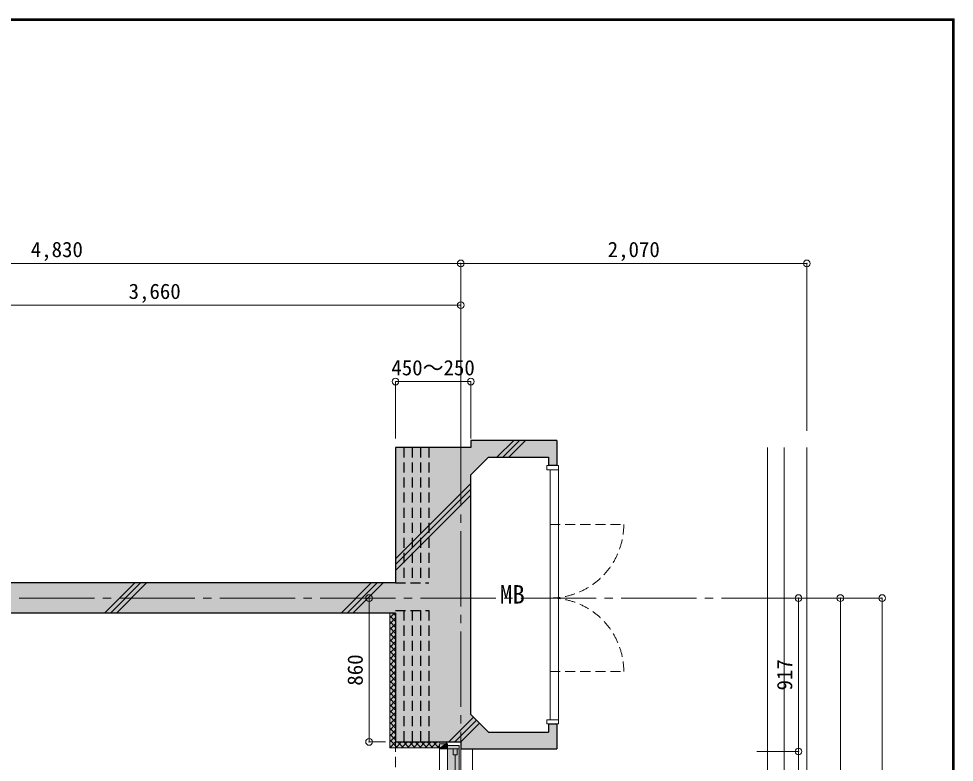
# Model space of a CAD drawing. Units: millimetres at full size, sheet at 1:50. Extents: x -9674 to 9699, y -6794 to 6791.
# Drawn here: x 4104 to 9699, y 2348 to 6791 of the extents above; entities that cross this region are included whole.
import ezdxf
from ezdxf.enums import TextEntityAlignment as Align

# ---------------------------------------------------------------- set-up
doc = ezdxf.new("R2010")
doc.units = ezdxf.units.MM
doc.header["$LTSCALE"] = 50
doc.header["$PDMODE"] = 32
doc.header["$PDSIZE"] = 40
doc.linetypes.add('CHAIN2', pattern=[12, 9, -1, 1, -1])
doc.linetypes.add('DASHED1', pattern=[1.8, 1.2, -0.6])
for name, color, linetype, lineweight in [('0-0_図面枠', 7, 'Continuous', 9), ('1-0_芯', 2, 'DASHED1', 25), ('1-1_躯体', 2, 'Continuous', 25), ('1-3_建具', 3, 'Continuous', 18), ('1-6_ﾊﾞﾙｺﾆｰ・階段', 4, 'Continuous', 9), ('1-8_ハッチ', 4, 'Continuous', 9), ('1-A_文字', 7, 'Continuous', 9), ('1-B_寸法', 7, 'Continuous', 9), ('1-C_梁', 7, 'DASHED1', 9)]:
    doc.layers.add(name, color=color, linetype=linetype, lineweight=lineweight)
for name, color, linetype in [('4-0', 1, 'Continuous'), ('4-1', 2, 'Continuous'), ('4-F', 4, 'Continuous')]:
    doc.layers.add(name, color=color, linetype=linetype)
doc.styles.add('ＭＳ ゴシック', font='')
doc.styles.get('ＭＳ ゴシック').set_extended_font_data('MS Gothic')

msp = doc.modelspace()

# ---------------------------------------------------------------- linework, layer by layer
at = {"layer": '0-0_図面枠'}
for p, q in [((9697.16, 6789.66), (-9672.16, 6789.66)), ((9695.4, 6787.9), (-9670.4, 6787.9)), ((-9668.64, 6786.14), (9693.64, 6786.14)), ((9691.87, 6784.38), (-9666.87, 6784.38)), ((9690.11, 6782.61), (-9665.11, 6782.61)), ((9688.35, 6780.85), (-9663.35, 6780.85)), ((9688.35, -6783.35), (9688.35, 6780.85)), ((9690.11, -6785.11), (9690.11, 6782.61)), ((9691.87, -6786.88), (9691.87, 6784.38)), ((9693.64, 6786.14), (9693.64, -6788.64)), ((9695.4, -6790.4), (9695.4, 6787.9)), ((9697.16, -6792.16), (9697.16, 6789.66))]:
    msp.add_line(p, q, dxfattribs=at)
msp.add_lwpolyline([(9698.92, -6793.93), (9698.92, 6791.43), (-9673.92, 6791.43)], dxfattribs=at)
at = {"layer": '1-0_芯', "color": 7, "linetype": 'CHAIN2', "lineweight": 9}
for p, q in [((6747.5, 4329.12), (6747.5, -3890.88)), ((-8492.5, 3329.12), (8517.5, 3329.12))]:
    msp.add_line(p, q, dxfattribs=at)
at = {"layer": '1-0_芯'}
for p, q in [((6407.5, 4229.12), (6407.5, 3419.12)), ((6457.5, 4229.12), (6457.5, 3419.12)), ((6507.5, 4229.12), (6507.5, 3419.12)), ((6557.5, 4229.12), (6557.5, 3419.12)), ((6357.5, 3419.12), (6557.5, 3419.12)), ((6357.5, 3254.12), (6557.5, 3254.12)), ((6407.5, 3254.12), (6407.5, 2469.12)), ((6457.5, 3254.12), (6457.5, 2469.12)), ((6507.5, 3254.12), (6507.5, 2469.12)), ((6557.5, 3254.12), (6557.5, 2469.12))]:
    msp.add_line(p, q, dxfattribs=at)
at = {"layer": '1-1_躯体'}
for p, q in [((6807.5, 4271.12), (6807.5, 4229.12)), ((7322.5, 4271.12), (6807.5, 4271.12)), ((7322.5, 4271.12), (7322.5, 4121.12)), ((6807.5, 4229.12), (6357.5, 4229.12)), ((6357.5, 4229.12), (6357.5, 3419.12)), ((6913.57, 4171.12), (6807.5, 4065.05)), ((6913.57, 4171.12), (7272.5, 4171.12)), ((7272.5, 4171.12), (7272.5, 4121.12)), ((7322.5, 4121.12), (7272.5, 4121.12)), ((6807.5, 2633.19), (6807.5, 4065.05)), ((6357.5, 3419.12), (2307.5, 3419.12)), ((6357.5, 3239.12), (6357.5, 2469.12)), ((6807.5, 2633.19), (6913.57, 2527.12)), ((7272.5, 2577.12), (7272.5, 2527.12)), ((7272.5, 2577.12), (7322.5, 2577.12)), ((7322.5, 2577.12), (7322.5, 2427.12)), ((6913.57, 2527.12), (7272.5, 2527.12)), ((6357.5, 2469.12), (6747.5, 2469.12)), ((6747.5, 2469.12), (6747.5, 2427.12)), ((6747.5, 2427.12), (7322.5, 2427.12))]:
    msp.add_line(p, q, dxfattribs=at)
msp.add_lwpolyline([(6357.5, 3239.12), (2307.5, 3239.12), (2307.5, 2429.12)], dxfattribs=at)
at = {"layer": '1-3_建具', "color": 7, "lineweight": 9}
for p, q in [((7262.5, 4121.12), (7262.5, 4096.12)), ((7332.5, 4121.12), (7262.5, 4121.12)), ((7262.5, 4121.12), (7262.5, 4096.12)), ((7262.5, 4096.12), (7332.5, 4096.12)), ((7282.5, 4096.12), (7282.5, 2602.12)), ((7332.5, 4096.12), (7332.5, 4121.12)), ((7332.5, 2602.12), (7332.5, 4096.12)), ((7262.5, 2602.12), (7262.5, 2577.12)), ((7332.5, 2602.12), (7262.5, 2602.12)), ((6620.5, 1017.12), (6620.5, 2427.12)), ((6737.5, 2447.12), (6667.5, 2447.12)), ((6667.5, 2427.12), (6737.5, 2427.12)), ((6667.5, 2412.12), (6667.5, 2427.12)), ((6667.5, 2412.12), (6667.5, 1032.12)), ((6737.5, 2447.12), (6737.5, 2412.12)), ((6737.5, 2412.12), (6737.5, 1032.12)), ((6817.5, 1007.12), (6817.5, 2427.12))]:
    msp.add_line(p, q, dxfattribs=at)
at = {"layer": '1-3_建具', "color": 7, "linetype": 'DASHED1', "lineweight": 9}
for p, q in [((7282.5, 3769.12), (7722.5, 3769.12)), ((7282.5, 2889.12), (7722.5, 2889.12))]:
    msp.add_line(p, q, dxfattribs=at)
at = {"layer": '1-3_建具'}
for p, q in [((6620.5, 2457.12), (6621.53, 2457.12)), ((6620.5, 2457.12), (6620.5, 2427.12)), ((6620.5, 2457.12), (6667.5, 2457.12)), ((6620.5, 2427.12), (6667.5, 2427.12)), ((6667.5, 2457.12), (6667.5, 2427.12)), ((6702.5, 2392.12), (6702.5, 2427.12)), ((6726.5, 2392.12), (6726.5, 2427.12)), ((6726.5, 2392.12), (6702.5, 2392.12)), ((6714.5, 1739.62), (6714.5, 2392.12))]:
    msp.add_line(p, q, dxfattribs=at)
at = {"layer": '1-3_建具', "color": 7, "lineweight": 9}
msp.add_lwpolyline([(7262.5, 2577.12), (7332.5, 2577.12), (7332.5, 2602.12)], dxfattribs=at)
at = {"layer": '1-3_建具', "color": 7, "linetype": 'DASHED1', "lineweight": 9}
for centre, start, end in [((7282.5, 3769.12), 270, 0), ((7282.5, 2889.12), 0, 90)]:
    msp.add_arc(centre, 440, start, end, dxfattribs=at)
at = {"layer": '1-6_ﾊﾞﾙｺﾆｰ・階段'}
msp.add_line((8582.5, 2202.11), (8582.5, 4229.12), dxfattribs=at)
at = {"layer": '1-6_ﾊﾞﾙｺﾆｰ・階段', "color": 7}
for p, q in [((8682.5, 2171.05), (8682.5, 4229.12)), ((8817.5, 2129.12), (8817.5, 4229.12))]:
    msp.add_line(p, q, dxfattribs=at)
at = {"layer": '1-8_ハッチ'}
for p, q in [((6964.19, 4171.12), (7064.19, 4271.12)), ((6999.55, 4171.12), (7099.55, 4271.12)), ((7034.9, 4171.12), (7134.9, 4271.12)), ((6357.5, 3564.43), (6807.5, 4014.43)), ((6357.5, 3529.07), (6807.5, 3979.07)), ((6357.5, 3493.72), (6807.5, 3943.72)), ((4617.98, 3239.12), (4797.98, 3419.12)), ((4653.33, 3239.12), (4833.33, 3419.12)), ((4688.69, 3239.12), (4868.69, 3419.12)), ((6032.19, 3239.12), (6212.19, 3419.12)), ((6067.55, 3239.12), (6247.55, 3419.12)), ((6102.9, 3239.12), (6282.9, 3419.12)), ((6322.5, 3239.12), (6322.5, 2434.12)), ((6322.5, 3211.23), (6350.39, 3239.12)), ((6322.5, 3223.44), (6357.5, 3188.44)), ((6322.5, 3175.87), (6357.5, 3210.87)), ((6342.18, 3239.12), (6357.5, 3223.8)), ((6322.5, 3188.09), (6357.5, 3153.09)), ((6322.5, 3140.52), (6357.5, 3175.52)), ((6322.5, 3152.73), (6357.5, 3117.73)), ((6322.5, 3105.16), (6357.5, 3140.16)), ((6322.5, 3117.38), (6357.5, 3082.38)), ((6322.5, 3069.81), (6357.5, 3104.81)), ((6322.5, 3082.02), (6357.5, 3047.02)), ((6322.5, 3034.45), (6357.5, 3069.45)), ((6322.5, 3046.66), (6357.5, 3011.66)), ((6322.5, 2999.1), (6357.5, 3034.1)), ((6322.5, 3011.31), (6357.5, 2976.31)), ((6322.5, 2963.74), (6357.5, 2998.74)), ((6322.5, 2975.95), (6357.5, 2940.95)), ((6322.5, 2928.39), (6357.5, 2963.39)), ((6322.5, 2940.6), (6357.5, 2905.6)), ((6322.5, 2893.03), (6357.5, 2928.03)), ((6322.5, 2905.24), (6357.5, 2870.24)), ((6322.5, 2857.68), (6357.5, 2892.68)), ((6322.5, 2869.89), (6357.5, 2834.89)), ((6322.5, 2822.32), (6357.5, 2857.32)), ((6322.5, 2834.53), (6357.5, 2799.53)), ((6322.5, 2786.97), (6357.5, 2821.97)), ((6322.5, 2799.18), (6357.5, 2764.18)), ((6322.5, 2751.61), (6357.5, 2786.61)), ((6322.5, 2763.82), (6357.5, 2728.82)), ((6322.5, 2716.26), (6357.5, 2751.26)), ((6322.5, 2728.47), (6357.5, 2693.47)), ((6322.5, 2680.9), (6357.5, 2715.9)), ((6322.5, 2693.11), (6357.5, 2658.11)), ((6322.5, 2645.54), (6357.5, 2680.54)), ((6322.5, 2657.76), (6357.5, 2622.76)), ((6322.5, 2610.19), (6357.5, 2645.19)), ((6322.5, 2622.4), (6357.5, 2587.4)), ((6322.5, 2574.83), (6357.5, 2609.83)), ((6322.5, 2587.05), (6357.5, 2552.05)), ((6322.5, 2539.48), (6357.5, 2574.48)), ((6676.41, 2469.12), (6823.99, 2616.7)), ((6711.76, 2469.12), (6841.66, 2599.02)), ((6747.12, 2469.12), (6859.34, 2581.35)), ((6322.5, 2551.69), (6357.5, 2516.69)), ((6322.5, 2504.12), (6357.5, 2539.12)), ((6322.5, 2516.33), (6357.5, 2481.33)), ((6322.5, 2468.77), (6357.5, 2503.77)), ((6322.5, 2480.98), (6369.36, 2434.12)), ((6323.21, 2434.12), (6358.21, 2469.12)), ((6358.56, 2434.12), (6393.56, 2469.12)), ((6369.71, 2469.12), (6404.71, 2434.12)), ((6393.92, 2434.12), (6428.92, 2469.12)), ((6405.07, 2469.12), (6440.07, 2434.12)), ((6429.27, 2434.12), (6464.27, 2469.12)), ((6440.42, 2469.12), (6475.42, 2434.12)), ((6464.63, 2434.12), (6499.63, 2469.12)), ((6475.78, 2469.12), (6510.78, 2434.12)), ((6499.98, 2434.12), (6534.98, 2469.12)), ((6511.14, 2469.12), (6546.14, 2434.12)), ((6535.34, 2434.12), (6570.34, 2469.12)), ((6546.49, 2469.12), (6581.49, 2434.12)), ((6570.7, 2434.12), (6605.7, 2469.12)), ((6581.85, 2469.12), (6616.85, 2434.12)), ((6617.2, 2469.12), (6620.5, 2465.82)), ((6322.5, 2445.62), (6334, 2434.12)), ((6322.5, 2434.12), (6620.5, 2434.12)), ((6606.05, 2434.12), (6620.5, 2448.57))]:
    msp.add_line(p, q, dxfattribs=at)
at = {"layer": '1-B_寸法'}
for p, q in [((1917.5, 5329.12), (6747.5, 5329.12)), ((6747.5, 4329.12), (6747.5, 5329.12)), ((6747.5, 5329.12), (8817.5, 5329.12)), ((8817.5, 4329.12), (8817.5, 5329.12)), ((3087.5, 5079.12), (6747.5, 5079.12)), ((6357.5, 4622.53), (6807.5, 4622.53)), ((6357.5, 4622.53), (6357.5, 4282.33)), ((6807.5, 4622.53), (6807.5, 4282.33)), ((9267.5, 3329.12), (8517.5, 3329.12)), ((8767.5, 3329.12), (8767.5, 2412.12)), ((9017.5, 3329.12), (9017.5, 979.12)), ((9267.5, 3329.12), (9267.5, -2890.88)), ((8517.5, 2412.12), (8767.5, 2412.12)), ((8767.5, 2412.12), (8767.5, 1032.12))]:
    msp.add_line(p, q, dxfattribs=at)
msp.add_lwpolyline([(6296.57, 2469.12), (6199.11, 2469.12), (6199.11, 3329.12)], dxfattribs=at)
at = {"layer": '1-B_寸法', "color": 3}
for p in [(6747.5, 5329.12), (8817.5, 5329.12), (6747.5, 5079.12), (6357.5, 4622.53), (6807.5, 4622.53), (6199.11, 3329.12), (8767.5, 3329.12), (9017.5, 3329.12), (9267.5, 3329.12), (6199.11, 2469.12), (8767.5, 2412.12)]:
    msp.add_point(p, dxfattribs=at)
at = {"layer": '1-C_梁'}
msp.add_line((6357.5, 2469.12), (6357.5, 1010.12), dxfattribs=at)
at = {"layer": '4-0'}
for points in [[(7322.5, 4271.12), (6807.5, 4271.12), (6807.5, 4229.12)], [(7272.5, 4171.12), (7322.5, 4271.12), (6807.5, 4229.12)], [(7272.5, 4121.12), (7322.5, 4121.12), (7322.5, 4271.12)], [(7272.5, 4171.12), (7272.5, 4121.12), (7322.5, 4271.12)], [(6357.5, 4229.12), (6357.5, 2469.12), (6747.5, 2469.12)], [(6807.5, 4229.12), (6357.5, 4229.12), (6747.5, 2469.12)], [(6807.5, 4229.12), (6747.5, 2469.12), (6807.5, 4065.05)], [(6807.5, 4229.12), (6807.5, 4065.05), (6913.57, 4171.12)], [(6807.5, 4229.12), (6913.57, 4171.12), (7272.5, 4171.12)], [(6747.5, 2469.12), (6807.5, 2633.19), (6807.5, 4065.05)], [(2307.5, 3419.12), (2307.5, 3239.12), (6357.5, 3419.12), (6357.5, 3239.12)], [(6747.5, 2469.12), (6913.57, 2527.12), (6807.5, 2633.19)], [(7322.5, 2427.12), (7322.5, 2577.12), (7272.5, 2577.12)], [(7322.5, 2427.12), (7272.5, 2577.12), (7272.5, 2527.12)], [(6747.5, 2469.12), (7322.5, 2427.12), (6913.57, 2527.12)], [(7322.5, 2427.12), (7272.5, 2527.12), (6913.57, 2527.12)], [(6747.5, 2469.12), (6747.5, 2427.12), (7322.5, 2427.12)]]:
    msp.add_solid(points, dxfattribs=at)
at = {"layer": '4-1'}
msp.add_solid([(6737.5, 997.12), (6667.5, 997.12), (6737.5, 2447.12), (6667.55, 2447.12)], dxfattribs=at)
at = {"layer": '4-F'}
for points in [[(6357.5, 3239.12), (6322.5, 3239.12), (6322.5, 2434.12)], [(6357.5, 2469.12), (6357.5, 3239.12), (6322.5, 2434.12)], [(6357.5, 2469.12), (6322.5, 2434.12), (6620.5, 2434.12)], [(6620.5, 2434.12), (6667.61, 2469.3), (6357.5, 2469.12)], [(6620.5, 2427.12), (6667.5, 2427.12), (6667.61, 2469.3)], [(6620.5, 2434.12), (6620.5, 2427.12), (6667.61, 2469.3)]]:
    msp.add_solid(points, dxfattribs=at)

# ---------------------------------------------------------------- texts
at = {"layer": '1-A_文字', "style": 'ＭＳ ゴシック'}
msp.add_text('MB', height=110, dxfattribs=at).set_placement((6981.33, 3263.26), align=Align.BOTTOM_LEFT)
at = {"layer": '1-B_寸法', "style": 'ＭＳ ゴシック'}
for s, p in [('4,830', (4176.25, 5339.12)), ('2,070', (7626.25, 5339.12)), ('3,660', (4761.25, 5089.12)), ('450～250', (6332.5, 4632.53))]:
    msp.add_text(s, height=91.64, dxfattribs=at).set_placement(p, align=Align.BOTTOM_LEFT)
for s, p in [('860', (6189.11, 2805.37)), ('917', (8757.5, 2776.87))]:
    msp.add_text(s, height=91.64, rotation=90, dxfattribs=at).set_placement(p, align=Align.BOTTOM_LEFT)

doc.saveas('drawing.dxf')
